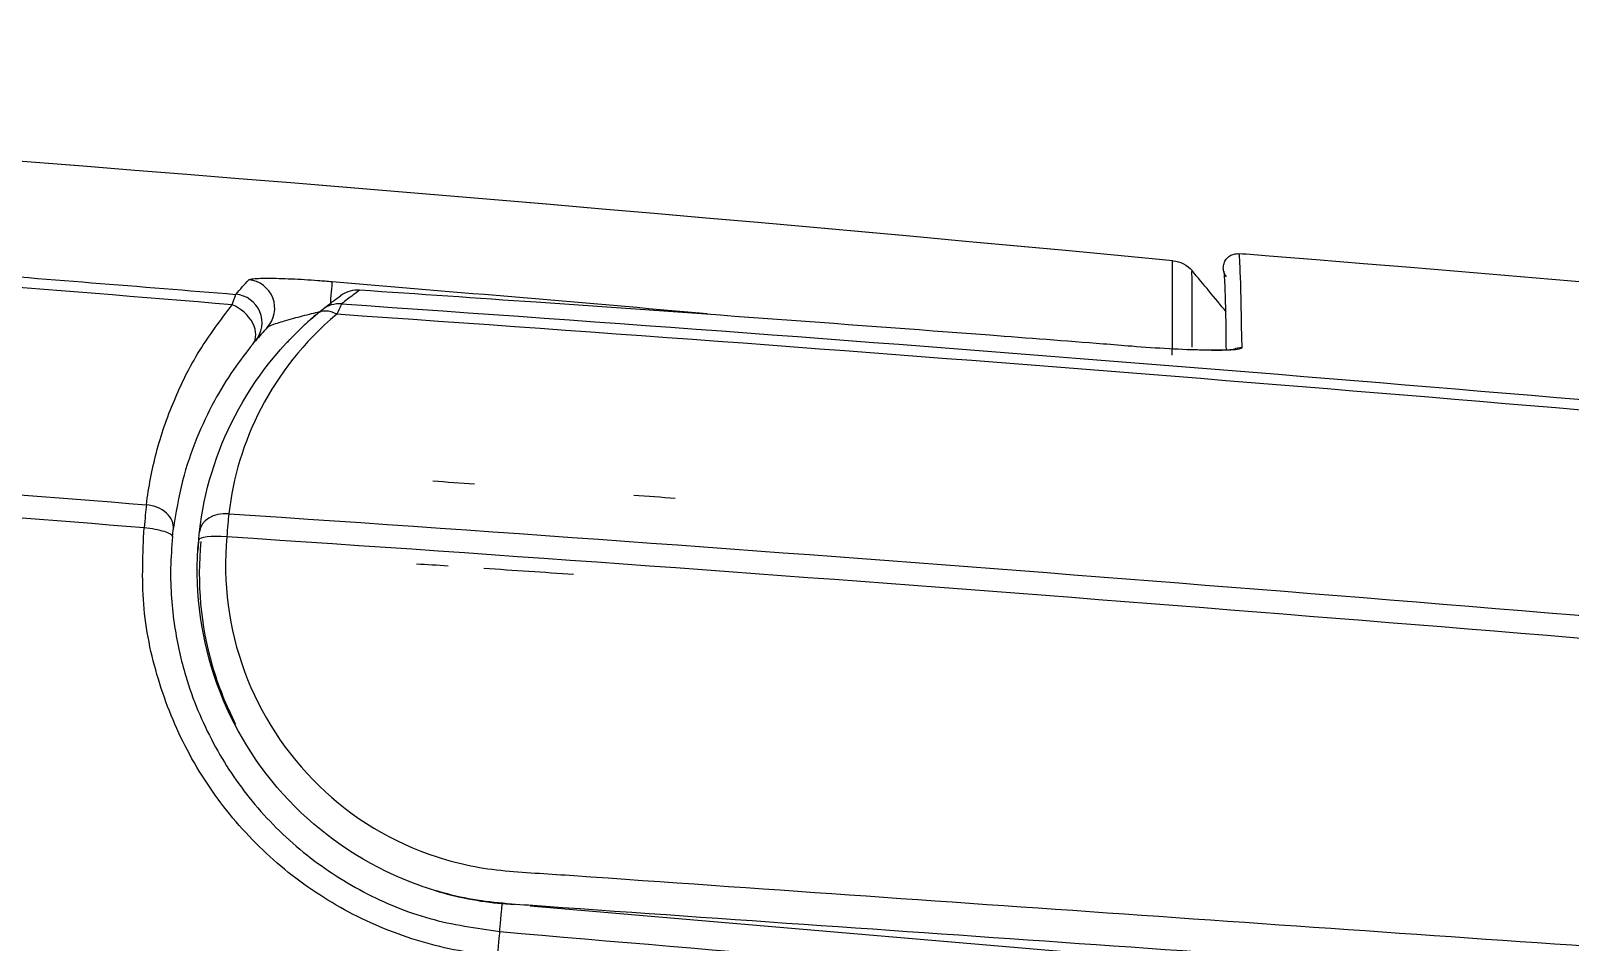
# Model space of a CAD drawing. Header units: millimetres. Extents: x -8699 to 14519, y -2727 to 7848.
# Drawn here: x 908.8 to 1017, y -1481.9 to -1417.9 of the extents above; entities that cross this region are included whole.
import ezdxf

# ---------------------------------------------------------------- set-up
doc = ezdxf.new("R2010")
doc.units = ezdxf.units.MM
doc.layers.add('1', color=7, linetype='Continuous', true_color=0xffffff)

msp = doc.modelspace()

# ---------------------------------------------------------------- linework, layer by layer
at = {"layer": '1', "color": 8, "linetype": 'Continuous'}
for p, q in [((941.95, -1479.23), (942.82, -1479.3)), ((943.92, -1479.39), (989.7, -1483.31))]:
    msp.add_line(p, q, dxfattribs=at)
at = {"layer": '1', "color": 7, "linetype": 'Continuous'}
for centre, major_axis, ratio, start_param, end_param in [((923.97, -1437.37), (-1.46, 1.36), 0.993462, 3.141593, 5.378888), ((929.83, -1437.48), (0.16, 1.99), 0.000949, 0.149246, 1.329974), ((922.87, -1438.63), (1.54, -1.27), 0.670785, 0, 2.021546), ((923.07, -1438.39), (-1.53, 1.29), 0.992997, 3.141593, 5.329089)]:
    msp.add_ellipse(centre, major_axis=major_axis, ratio=ratio, start_param=start_param, end_param=end_param, dxfattribs=at)
at = {"layer": '1', "color": 8, "linetype": 'Continuous'}
for centre, major_axis, ratio, start_param, end_param in [((930.53, -1439.06), (1.25, -1.56), 0.989918, 2.392512, 3.141593), ((930.24, -1439.3), (1.28, -1.54), 0.603152, 2.150038, 3.141593), ((993.87, -1441.16), (1, 0.019), 0.996191, 1.471958, 2.047148), ((916.84, -1452.69), (-1.99, 0.24), 0.743951, 3.141593, 4.755891), ((922.65, -1453.32), (1.99, -0.23), 0.743796, 1.621115, 3.141593), ((916.78, -1453.23), (1.99, -0.2), 0.20102, 0, 1.59422), ((922.6, -1453.86), (1.99, -0.18), 0.201779, 1.595318, 3.141593), ((941.95, -1479.19), (-0.17, -1.99), 0.000983, 0, 1.552704), ((941.61, -1483.19), (-0.17, -1.99), 0.01558, 3.141593, 4.570607)]:
    msp.add_ellipse(centre, major_axis=major_axis, ratio=ratio, start_param=start_param, end_param=end_param, dxfattribs=at)
at = {"layer": '1', "color": 7, "linetype": 'Continuous'}
for points in [[(989.11, -1434.04), (911.3, -1426.68), (833.37, -1421.18), (755.28, -1417.88)], [(989.11, -1434.04), (911.32, -1426.68), (833.35, -1421.18), (755.28, -1417.88)], [(989.11, -1434.04), (989.63, -1434.09), (990.11, -1434.34), (990.45, -1434.74)], [(995.87, -1433.72), (995.16, -1433.66), (994.45, -1433.61), (993.73, -1433.55)], [(1418.27, -1485.43), (1278.22, -1462.54), (1137.33, -1445.08), (995.87, -1433.72)], [(992.85, -1437.64), (992.06, -1436.67), (991.26, -1435.7), (990.45, -1434.74)], [(928.93, -1437.79), (928.64, -1438.03), (928.36, -1438.28), (928.09, -1438.53)], [(925.43, -1438.74), (925.15, -1439.04), (924.87, -1439.35), (924.6, -1439.68)], [(924.41, -1439.9), (924.51, -1439.78), (924.58, -1439.7), (924.6, -1439.68)], [(918.77, -1453.43), (918.79, -1453.24), (918.81, -1453.06), (918.82, -1452.93)], [(941.78, -1481.2), (957.7, -1482.56), (973.61, -1483.92), (989.53, -1485.28)]]:
    msp.add_open_spline(points, degree=3, dxfattribs=at)
at = {"layer": '1', "color": 8, "linetype": 'Continuous'}
for points, knots in [([(760.71, -1426.13), (767.49, -1426.43), (781.05, -1427.03), (801.38, -1428.07), (821.7, -1429.2), (848.8, -1430.85), (875.88, -1432.71), (902.94, -1434.76), (916.46, -1435.86), (923.23, -1436.41)], [0, 0, 0, 0, 0.125001, 0.249997, 0.374992, 0.49999, 0.749992, 0.874995, 1, 1, 1, 1]), ([(922.97, -1437.14), (910.15, -1436.08), (880.94, -1433.79), (826.86, -1430.11), (785.56, -1427.95), (760.67, -1426.88)], [0, 0, 0, 0, 0.237223, 0.540651, 1, 1, 1, 1]), ([(989.06, -1440.69), (989.07, -1440.2), (989.07, -1439.19), (989.08, -1437.87), (989.08, -1436.67), (989.08, -1435.38), (989.09, -1434.63), (989.09, -1434.27), (989.07, -1434.09), (989.09, -1434.06), (989.11, -1434.04)], [0, 0, 0, 0, 0.115016, 0.236679, 0.364988, 0.499946, 0.749919, 0.812432, 0.874953, 1, 1, 1, 1]), ([(924.13, -1435.39), (924.15, -1435.38), (924.19, -1435.35), (924.39, -1435.31), (924.94, -1435.27), (926.21, -1435.27), (927.73, -1435.34), (929.01, -1435.43), (929.66, -1435.48), (929.99, -1435.51)], [0, 0, 0, 0, 0.060596, 0.123917, 0.248819, 0.499605, 0.748837, 0.871885, 1, 1, 1, 1]), ([(931.92, -1436.12), (931.77, -1436.23), (931.62, -1436.34), (931.2, -1436.65), (930.93, -1436.86), (930.66, -1437.08)], [0, 0, 0, 0, 0.355872, 0.355872, 1, 1, 1, 1]), ([(916.93, -1451.2), (917.02, -1450.58), (917.2, -1449.35), (917.62, -1447.51), (918.17, -1445.69), (919.09, -1443.29), (920.52, -1440.38), (922.16, -1438.21), (922.97, -1437.14)], [0, 0, 0, 0, 0.12546, 0.250371, 0.376601, 0.501619, 0.75539, 1, 1, 1, 1]), ([(922.97, -1437.14), (923.03, -1436.95), (923.16, -1436.57), (923.2, -1436.46), (923.23, -1436.41)], [0, 0, 0, 0, 0.519015, 1, 1, 1, 1]), ([(930.66, -1437.08), (930.65, -1437.1), (930.62, -1437.15), (930.54, -1437.33), (930.48, -1437.46), (930.38, -1437.67), (930.35, -1437.74), (930.32, -1437.81)], [0, 0, 0, 0, 0.388516, 0.388516, 0.830637, 0.830637, 1, 1, 1, 1]), ([(930.66, -1437.08), (968.65, -1439.68), (1006.63, -1442.74), (1082.49, -1449.52), (1120.31, -1453.22), (1176.81, -1459.06), (1195.64, -1461.07), (1232.94, -1465.13), (1251.44, -1467.2), (1287.97, -1471.36), (1305.98, -1473.43), (1332.18, -1476.38), (1340.67, -1477.33), (1356.77, -1479.08), (1364.4, -1479.9), (1371.54, -1480.64)], [0, 0, 0, 0, 0.25, 0.25, 0.5, 0.5, 0.625, 0.625, 0.75, 0.75, 0.875, 0.875, 0.9375, 0.9375, 1, 1, 1, 1]), ([(930.32, -1437.81), (927.95, -1439.78), (926.25, -1442.02), (923.76, -1446.8), (923.02, -1449.28), (922.73, -1451.83)], [0, 0, 0, 0, 0.5, 0.5, 1, 1, 1, 1]), ([(1372.51, -1481.31), (1370.74, -1481.13), (1368.9, -1480.94), (1365.2, -1480.55), (1363.33, -1480.36), (1357.61, -1479.75), (1353.68, -1479.34), (1341.58, -1478.03), (1333.07, -1477.1), (1306.81, -1474.17), (1288.74, -1472.11), (1252.11, -1467.96), (1233.55, -1465.89), (1196.14, -1461.83), (1177.25, -1459.82), (1120.58, -1453.98), (1082.63, -1450.27), (1006.53, -1443.48), (968.43, -1440.42), (930.32, -1437.81)], [0, 0, 0, 0, 0.015625, 0.015625, 0.03125, 0.03125, 0.0625, 0.0625, 0.125, 0.125, 0.25, 0.25, 0.375, 0.375, 0.5, 0.5, 0.75, 0.75, 1, 1, 1, 1]), ([(759.98, -1441.38), (786.24, -1442.51), (812.41, -1443.89), (864.64, -1447.17), (890.74, -1449.08), (916.93, -1451.2)], [0, 0, 0, 0, 0.5, 0.5, 1, 1, 1, 1]), ([(916.77, -1452.82), (890.66, -1450.7), (864.53, -1448.78), (812.24, -1445.5), (786.08, -1444.13), (759.91, -1443)], [0, 0, 0, 0, 0.5, 0.5, 1, 1, 1, 1]), ([(922.73, -1451.83), (922.7, -1452.04), (922.68, -1452.3), (922.63, -1452.84), (922.61, -1453.15), (922.59, -1453.45)], [0, 0, 0, 0, 0.499876, 0.499876, 1, 1, 1, 1]), ([(922.73, -1451.83), (962.33, -1454.46), (1001.91, -1457.57), (1080.98, -1464.39), (1120.53, -1468.09), (1179.41, -1473.88), (1198.98, -1475.85), (1228.18, -1478.86), (1237.87, -1479.86), (1257.14, -1481.89), (1266.74, -1482.9), (1285.77, -1484.86), (1295.22, -1485.82), (1313.89, -1487.67), (1323.16, -1488.57), (1341.12, -1490.24), (1349.81, -1491.03), (1366.44, -1492.46), (1374.42, -1493.12), (1381.74, -1493.72)], [0, 0, 0, 0, 0.25, 0.25, 0.5, 0.5, 0.625, 0.625, 0.6875, 0.6875, 0.75, 0.75, 0.8125, 0.8125, 0.875, 0.875, 0.9375, 0.9375, 1, 1, 1, 1]), ([(941.61, -1482.91), (940.7, -1482.8), (938.89, -1482.6), (936.23, -1481.94), (933.64, -1481.04), (930.34, -1479.49), (926.52, -1476.96), (922.67, -1473.07), (919.65, -1468.53), (917.62, -1463.51), (916.52, -1458.19), (916.69, -1454.61), (916.77, -1452.82)], [0, 0, 0, 0, 0.062651, 0.124851, 0.187239, 0.250464, 0.375081, 0.500349, 0.6251, 0.750154, 0.875054, 1, 1, 1, 1]), ([(922.59, -1453.45), (922.29, -1456.67), (922.72, -1459.91), (924.95, -1465.93), (926.76, -1468.72), (931.4, -1473.21), (934.25, -1474.94), (938.94, -1476.46), (940.54, -1476.78), (943.76, -1477.06), (945.37, -1477.15), (959.89, -1478.16), (972.79, -1479.06), (1011.5, -1481.75), (1037.32, -1483.54), (1114.7, -1488.92), (1166.05, -1492.47), (1229.69, -1496.87), (1242.38, -1497.74), (1267.54, -1499.48), (1280.04, -1500.34), (1304.7, -1502.03), (1316.92, -1502.86), (1340.68, -1504.48), (1352.07, -1505.25), (1368.18, -1506.34), (1373.39, -1506.7), (1383.43, -1507.38), (1388.23, -1507.7), (1401.73, -1508.62), (1409.66, -1509.15), (1419.85, -1509.85), (1422.97, -1510.06), (1428.45, -1510.43), (1430.81, -1510.59), (1436.62, -1510.98), (1438.87, -1511.13), (1438.89, -1511.13)], [0, 0, 0, 0, 0.015625, 0.015625, 0.03125, 0.03125, 0.046875, 0.046875, 0.054688, 0.054688, 0.0625, 0.0625, 0.125, 0.125, 0.25, 0.25, 0.5, 0.5, 0.5625, 0.5625, 0.625, 0.625, 0.6875, 0.6875, 0.75, 0.75, 0.78125, 0.78125, 0.8125, 0.8125, 0.875, 0.875, 0.90625, 0.90625, 0.9375, 0.9375, 1, 1, 1, 1]), ([(1382.3, -1495.09), (1374.91, -1494.5), (1367, -1493.86), (1350.25, -1492.45), (1341.46, -1491.68), (1314.61, -1489.22), (1295.87, -1487.38), (1267.1, -1484.44), (1257.45, -1483.43), (1238.1, -1481.41), (1228.4, -1480.41), (1199.2, -1477.42), (1179.61, -1475.46), (1140.23, -1471.61), (1120.45, -1469.72), (1080.93, -1466.06), (1061.16, -1464.29), (1001.82, -1459.18), (962.22, -1456.08), (922.59, -1453.45)], [0, 0, 0, 0, 0.0625, 0.0625, 0.125, 0.125, 0.25, 0.25, 0.3125, 0.3125, 0.375, 0.375, 0.5, 0.5, 0.625, 0.625, 0.75, 0.75, 1, 1, 1, 1]), ([(920.76, -1453.77), (920.48, -1456.7), (920.74, -1459.68), (921.97, -1463.91), (922.53, -1465.3), (923.21, -1466.63)], [0, 0, 0, 0, 0.663437, 0.663437, 1, 1, 1, 1])]:
    msp.add_open_spline(points, degree=3, knots=knots, dxfattribs=at)
at = {"layer": '1', "color": 7, "linetype": 'Continuous'}
for points, knots in [([(992.88, -1435.18), (992.81, -1435.1), (992.75, -1435), (992.68, -1434.79), (992.65, -1434.67), (992.65, -1434.45), (992.67, -1434.34), (992.74, -1434.12), (992.79, -1434.02), (992.93, -1433.84), (993.02, -1433.77), (993.2, -1433.64), (993.31, -1433.6), (993.52, -1433.55), (993.63, -1433.54), (993.73, -1433.55)], [0, 0, 0, 0, 0.144147, 0.144147, 0.288295, 0.288295, 0.432442, 0.432442, 0.576589, 0.576589, 0.720737, 0.720737, 0.864884, 0.864884, 1, 1, 1, 1]), ([(990.45, -1434.74), (990.44, -1434.75), (990.42, -1434.78), (990.43, -1435.15), (990.43, -1436.3), (990.43, -1438.08), (990.43, -1439.6), (990.43, -1440.12)], [0, 0, 0, 0, 0.089539, 0.275969, 0.559394, 0.854138, 1, 1, 1, 1]), ([(992.69, -1434.78), (992.69, -1434.78), (992.7, -1434.79), (992.7, -1434.91), (992.73, -1435.36), (992.77, -1436.21), (992.8, -1437.53), (992.84, -1439.01), (992.83, -1439.96), (992.84, -1440.28)], [0, 0, 0, 0, 0.005651, 0.124276, 0.279558, 0.479295, 0.691531, 0.90489, 1, 1, 1, 1]), ([(931.92, -1436.12), (931.81, -1436.11), (931.7, -1436.11), (931.37, -1436.14), (931.14, -1436.2), (930.81, -1436.35), (930.69, -1436.43), (930.58, -1436.51)], [0, 0, 0, 0, 0.230573, 0.230573, 0.703624, 0.703624, 1, 1, 1, 1]), ([(986.21, -1440.06), (985.55, -1440.01), (984.88, -1439.95), (981.56, -1439.69), (978.9, -1439.49), (965.61, -1438.48), (954.97, -1437.7), (940.19, -1436.68), (936.06, -1436.39), (931.92, -1436.12)], [0, 0, 0, 0, 0.03674, 0.03674, 0.183698, 0.183698, 0.771537, 0.771537, 1, 1, 1, 1]), ([(929.27, -1437.51), (929.49, -1437.34), (929.7, -1437.17), (929.92, -1437), (929.92, -1437), (929.92, -1437)], [0, 0, 0, 0, 0.999989, 0.999989, 1, 1, 1, 1]), ([(929.92, -1437), (929.92, -1437), (929.92, -1437), (930.14, -1436.84), (930.36, -1436.67), (930.58, -1436.51)], [0, 0, 0, 0, 0.00001, 0.00001, 1, 1, 1, 1]), ([(920.67, -1453.09), (920.99, -1450.28), (921.8, -1447.56), (924.54, -1442.32), (926.41, -1439.89), (928.96, -1437.76)], [0, 0, 0, 0, 0.5, 0.5, 1, 1, 1, 1]), ([(929.1, -1437.64), (928.91, -1437.69), (928.29, -1437.84), (927.45, -1438.06), (926.65, -1438.28), (926.09, -1438.46), (925.62, -1438.61), (925.49, -1438.7), (925.43, -1438.74)], [0, 0, 0, 0, 0.129112, 0.419532, 0.577016, 0.710311, 0.86907, 1, 1, 1, 1]), ([(928.96, -1437.76), (928.99, -1437.74), (929.02, -1437.71), (929.11, -1437.64), (929.16, -1437.59), (929.24, -1437.53), (929.26, -1437.51), (929.27, -1437.51)], [0, 0, 0, 0, 0.186854, 0.186854, 0.638611, 0.638611, 1, 1, 1, 1]), ([(927.13, -1439.46), (927.12, -1439.47), (927.08, -1439.52), (926.97, -1439.62), (926.91, -1439.69), (926.83, -1439.78), (926.81, -1439.8), (926.79, -1439.82)], [0, 0, 0, 0, 0.478878, 0.478878, 0.887947, 0.887947, 1, 1, 1, 1]), ([(924.41, -1439.9), (923.95, -1440.5), (922.94, -1441.8), (921.61, -1443.99), (920.39, -1446.59), (919.36, -1449.61), (919.01, -1451.78), (918.82, -1452.93)], [0, 0, 0, 0, 0.149228, 0.323754, 0.523684, 0.749084, 1, 1, 1, 1]), ([(993.95, -1440.16), (993.95, -1440.24), (993.67, -1440.3), (992.7, -1440.35), (992.03, -1440.35), (989.76, -1440.3), (987.99, -1440.2), (986.21, -1440.06)], [0, 0, 0, 0, 0.25, 0.25, 0.5, 0.5, 1, 1, 1, 1]), ([(993.47, -1440.27), (993.47, -1440.27), (993.47, -1440.27), (993.4, -1440.29), (993.09, -1440.32), (992.44, -1440.34), (991.44, -1440.34), (990.63, -1440.31), (990.19, -1440.29)], [0, 0, 0, 0, 0.007511, 0.098694, 0.246047, 0.464353, 0.728891, 1, 1, 1, 1]), ([(918.77, -1453.43), (918.71, -1454.17), (918.6, -1455.62), (918.67, -1457.73), (918.89, -1459.71), (919.23, -1461.53), (919.97, -1464.34), (921.47, -1467.97), (924.27, -1472.17), (927.84, -1475.73), (932.1, -1478.53), (936.79, -1480.48), (940.12, -1480.96), (941.78, -1481.2)], [0, 0, 0, 0, 0.056545, 0.109836, 0.159873, 0.206659, 0.250194, 0.378181, 0.500007, 0.626352, 0.751722, 0.876232, 1, 1, 1, 1]), ([(920.61, -1453.68), (920.62, -1453.55), (920.63, -1453.43), (920.65, -1453.24), (920.66, -1453.16), (920.67, -1453.09)], [0, 0, 0, 0, 0.568047, 0.568047, 1, 1, 1, 1]), ([(1436.84, -1513.71), (1436.82, -1513.71), (1434.54, -1513.55), (1428.64, -1513.14), (1426.25, -1512.97), (1420.71, -1512.59), (1417.55, -1512.37), (1407.26, -1511.65), (1399.26, -1511.09), (1385.63, -1510.14), (1380.77, -1509.81), (1370.66, -1509.1), (1365.42, -1508.74), (1349.21, -1507.61), (1337.76, -1506.81), (1313.89, -1505.14), (1301.67, -1504.29), (1276.96, -1502.57), (1264.45, -1501.7), (1239.26, -1499.94), (1226.56, -1499.06), (1162.9, -1494.62), (1111.53, -1491.04), (1034.14, -1485.65), (1008.32, -1483.85), (969.61, -1481.15), (956.71, -1480.26), (942.19, -1479.24), (940.58, -1479.12), (937.4, -1478.42), (935.82, -1477.9), (931.39, -1475.9), (928.69, -1473.92), (924.37, -1469.12), (922.71, -1466.26), (920.69, -1460.14), (920.31, -1456.91), (920.61, -1453.68)], [0, 0, 0, 0, 0.0625, 0.0625, 0.09375, 0.09375, 0.125, 0.125, 0.1875, 0.1875, 0.21875, 0.21875, 0.25, 0.25, 0.3125, 0.3125, 0.375, 0.375, 0.4375, 0.4375, 0.5, 0.5, 0.75, 0.75, 0.875, 0.875, 0.9375, 0.9375, 0.945312, 0.945312, 0.953125, 0.953125, 0.96875, 0.96875, 0.984375, 0.984375, 1, 1, 1, 1]), ([(920.61, -1453.68), (920.6, -1453.76), (920.59, -1453.86), (920.57, -1454.1), (920.56, -1454.26), (920.55, -1454.42)], [0, 0, 0, 0, 0.42245, 0.42245, 1, 1, 1, 1])]:
    msp.add_open_spline(points, degree=3, knots=knots, dxfattribs=at)
at = {"layer": '1', "color": 8, "linetype": 'Continuous'}
for points in [[(993.73, -1433.55), (993.81, -1433.56), (993.86, -1435.77), (993.95, -1440.16)], [(923.23, -1436.41), (923.52, -1436.05), (923.83, -1435.71), (924.13, -1435.39)], [(929.99, -1435.51), (938.78, -1436.24), (947.57, -1436.98), (956.36, -1437.75)], [(937.08, -1449.52), (938.05, -1449.59), (939.03, -1449.66), (940, -1449.72)], [(916.93, -1451.2), (916.89, -1451.62), (916.83, -1452.2), (916.77, -1452.82)], [(951.2, -1450.52), (952.18, -1450.59), (953.15, -1450.66), (954.12, -1450.73)], [(938.16, -1455.51), (937.41, -1455.46), (936.66, -1455.41), (935.92, -1455.37)], [(946.97, -1456.1), (944.87, -1455.96), (942.76, -1455.82), (940.67, -1455.68)], [(937.23, -1478.32), (938.77, -1478.78), (940.35, -1479.09), (941.95, -1479.23)]]:
    msp.add_open_spline(points, degree=3, dxfattribs=at)

doc.saveas('drawing.dxf')
